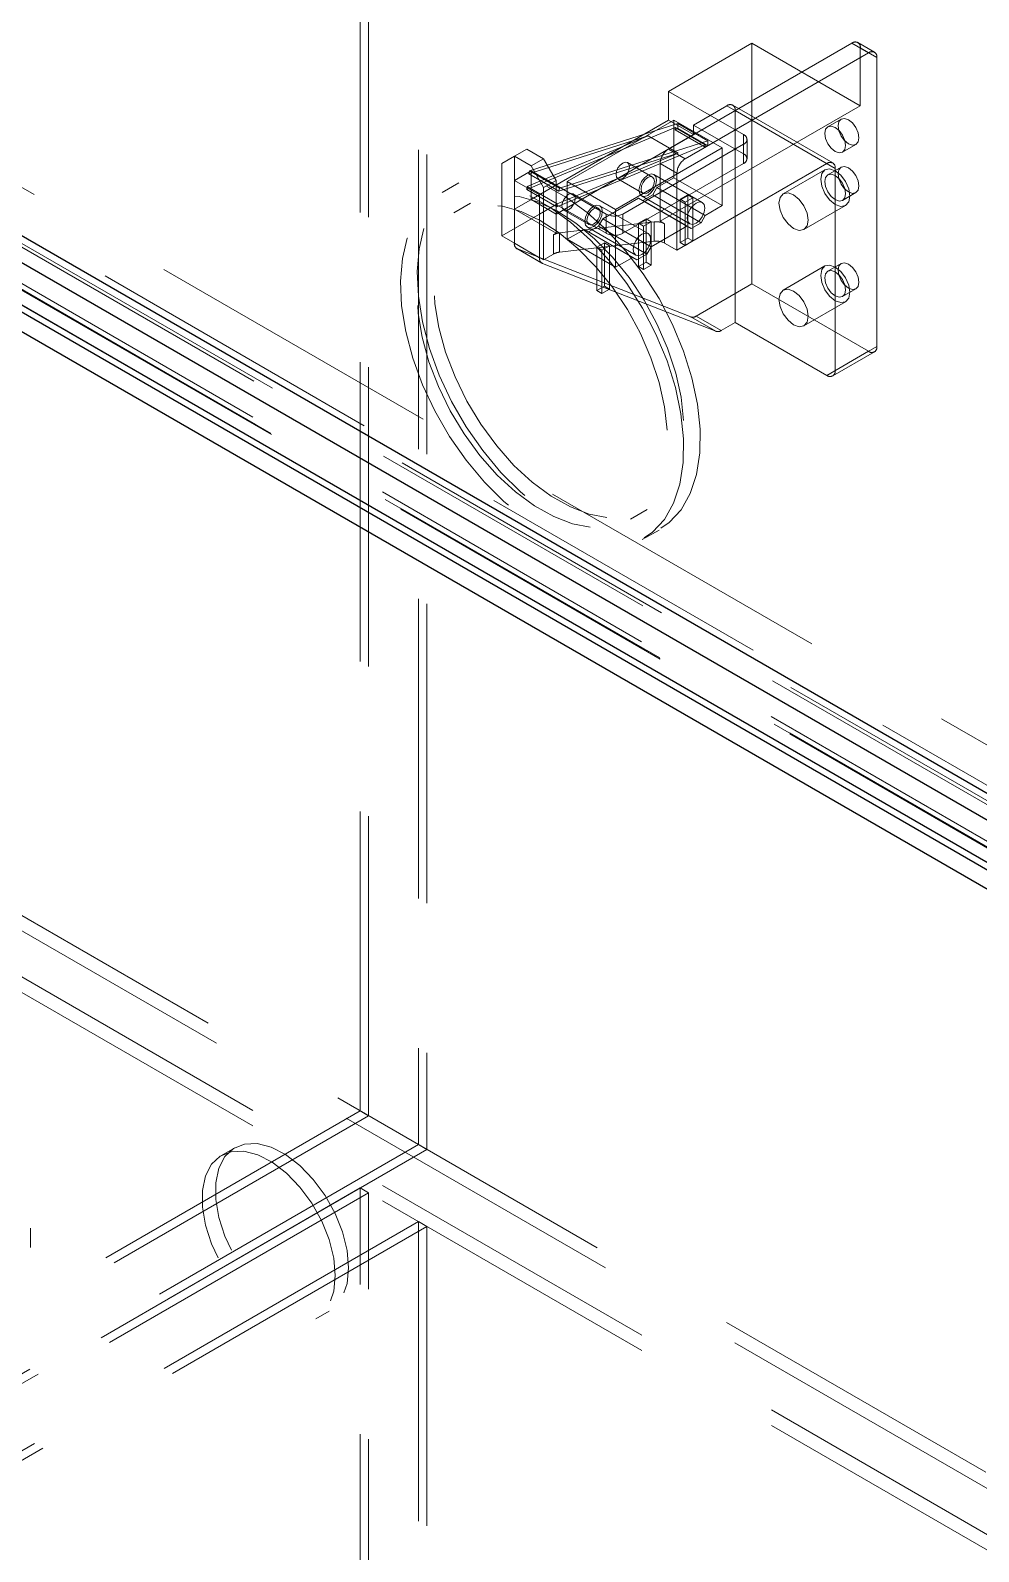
# Model space of a CAD drawing. Header units: millimetres. Extents: x 108 to 5832, y 144 to 4056.
# Drawn here: x 4700.3 to 4780.8, y 2980.5 to 3109.6 of the extents above; entities that cross this region are included whole.
import ezdxf

# ---------------------------------------------------------------- set-up
doc = ezdxf.new("R2010")
doc.units = ezdxf.units.MM
doc.header["$LTSCALE"] = 20
doc.linetypes.add('HIDDEN', pattern=[1.905, 1.27, -0.635])

msp = doc.modelspace()

# ---------------------------------------------------------------- linework, layer by layer
at = {"color": 7, "linetype": 'Continuous', "lineweight": 25}
for p, q in [((4300.95, 3320.01), (5213.12, 2793.43)), ((4300.95, 3316.42), (5213.12, 2789.83)), ((4301.33, 3315.59), (5213.5, 2789.01)), ((4675.12, 3106.29), (4847.65, 3006.69)), ((4847.65, 2998.53), (4675.12, 3098.13))]:
    msp.add_line(p, q, dxfattribs=at)
at = {"color": 1, "linetype": 'HIDDEN', "lineweight": 18}
for p, q in [((5214.25, 2794.08), (4302.79, 3320.25)), ((4302.93, 3320.5), (5214.4, 2794.32)), ((5214.4, 2789.1), (4302.23, 3315.68)), ((4302.79, 3316.66), (5214.25, 2790.49)), ((4302.83, 3316.57), (5214.3, 2790.39)), ((5214.4, 2790.4), (4302.93, 3316.58)), ((4363.46, 3228.55), (5280.16, 2699.35)), ((4364.17, 3226.84), (5280.16, 2698.05)), ((5280.16, 2694.13), (4364.17, 3222.92)), ((5280.16, 2692.82), (4363.46, 3222.02)), ((4728.33, 3017.92), (4728.33, 3140.4)), ((4729.04, 3017.51), (4729.04, 3139.99)), ((4733.28, 3137.54), (4733.28, 3015.06)), ((4733.99, 3137.13), (4733.99, 3014.65)), ((4678.66, 3108.33), (4851.19, 3008.73)), ((4770.05, 3108.48), (4754.49, 3099.49)), ((4761.56, 3108.47), (4754.49, 3104.39)), ((4761.56, 3108.47), (4770.76, 3103.17)), ((4761.56, 3108.47), (4761.56, 3088.06)), ((4771.46, 3107.66), (4770.05, 3108.48)), ((4771.96, 3107.71), (4770.55, 3108.52)), ((4770.76, 3108.07), (4772.17, 3107.25)), ((4770.76, 3103.17), (4770.76, 3108.07)), ((4673.68, 3107.78), (4849.1, 3006.51)), ((4755.91, 3098.68), (4771.46, 3107.66)), ((4772.17, 3107.25), (4772.17, 3082.75)), ((4760.86, 3100.72), (4754.49, 3104.39)), ((4754.49, 3101.94), (4754.49, 3104.39)), ((4770.76, 3103.17), (4753.79, 3093.37)), ((4759.44, 3103.17), (4756.61, 3101.53)), ((4759.44, 3103.17), (4767.93, 3098.27)), ((4768.43, 3098.32), (4759.94, 3103.22)), ((4742.68, 3097.66), (4755.27, 3101.66)), ((4754.49, 3101.94), (4742.83, 3095.21)), ((4745.9, 3096.74), (4754.95, 3101.96)), ((4756.61, 3100.72), (4754.49, 3101.94)), ((4754.95, 3101.96), (4759.05, 3099.6)), ((4754.95, 3101.96), (4754.95, 3097.06)), ((4755.27, 3101.66), (4757.82, 3100.19)), ((4755.27, 3101.66), (4755.27, 3101.25)), ((4756.61, 3100.72), (4756.61, 3101.53)), ((4760.86, 3099.09), (4756.61, 3101.53)), ((4760.15, 3084.79), (4760.15, 3102.76)), ((4768.64, 3097.86), (4760.15, 3102.76)), ((4769.14, 3102.04), (4768.01, 3101.39)), ((4755.06, 3101.32), (4742.46, 3096.06)), ((4742.49, 3096.32), (4752.75, 3100.61)), ((4752.75, 3100.61), (4742.64, 3097.39)), ((4756.61, 3100.72), (4744.95, 3093.98)), ((4755.3, 3099.14), (4752.75, 3100.61)), ((4755.06, 3101.13), (4755.06, 3101.32)), ((4755.06, 3101.32), (4757.6, 3099.85)), ((4755.27, 3101.25), (4755.06, 3101.13)), ((4755.06, 3101.13), (4757.6, 3099.66)), ((4755.27, 3101.25), (4757.82, 3099.78)), ((4760.86, 3099.09), (4760.86, 3100.72)), ((4761.15, 3098.68), (4761.15, 3100.31)), ((4851.19, 3000.57), (4678.66, 3100.17)), ((4742.47, 3099.49), (4741.41, 3098.88)), ((4741.41, 3098.88), (4742.47, 3099.49)), ((4743.89, 3098.68), (4742.47, 3099.49)), ((4757.6, 3099.85), (4745.01, 3094.59)), ((4745.04, 3094.85), (4755.3, 3099.14)), ((4755.3, 3099.14), (4745.18, 3095.92)), ((4745.23, 3096.19), (4757.82, 3100.19)), ((4750, 3094.37), (4759.05, 3099.6)), ((4750.6, 3093.98), (4760.86, 3099.9)), ((4754.49, 3099.49), (4755.91, 3098.68)), ((4757.6, 3099.66), (4757.6, 3099.85)), ((4757.82, 3099.78), (4757.6, 3099.66)), ((4757.82, 3100.19), (4757.82, 3099.78)), ((4759.05, 3099.6), (4759.05, 3094.7)), ((4760.86, 3099.9), (4760.86, 3098.27)), ((4769.26, 3099.23), (4770.39, 3099.88)), ((4741.41, 3098.88), (4740.35, 3098.27)), ((4740.35, 3098.27), (4741.41, 3098.88)), ((4740.35, 3098.27), (4740.35, 3092.15)), ((4741.41, 3098.88), (4742.83, 3098.07)), ((4741.41, 3098.88), (4741.41, 3094.39)), ((4742.83, 3097.66), (4741.41, 3096.84)), ((4742.64, 3097.39), (4742.68, 3097.66)), ((4742.68, 3097.66), (4745.23, 3096.19)), ((4742.83, 3098.07), (4743.89, 3098.68)), ((4743.89, 3096.23), (4742.83, 3098.07)), ((4742.83, 3097.66), (4749.19, 3093.98)), ((4742.83, 3095.21), (4742.83, 3097.66)), ((4743.89, 3098.68), (4744.95, 3096.84)), ((4750.6, 3092.35), (4760.86, 3098.27)), ((4753.13, 3097.12), (4751, 3098.35)), ((4755.2, 3097.45), (4753.79, 3098.27)), ((4753.79, 3093.37), (4753.79, 3098.27)), ((4767.93, 3098.27), (4755.2, 3090.92)), ((4767.76, 3097.74), (4764.22, 3095.7)), ((4769.14, 3097.96), (4768.01, 3097.31)), ((4768.64, 3080.71), (4768.64, 3097.86)), ((4736.68, 3096.63), (4735.27, 3095.81)), ((4743.53, 3095.62), (4741.41, 3096.84)), ((4742.64, 3097.39), (4745.18, 3095.92)), ((4744.95, 3096.84), (4743.89, 3096.23)), ((4744.95, 3096.84), (4744.95, 3092.35)), ((4745.9, 3091.84), (4745.9, 3096.74)), ((4745.9, 3096.74), (4750, 3094.37)), ((4750.2, 3096.96), (4752.33, 3095.74)), ((4757.35, 3094.97), (4753.25, 3097.34)), ((4754.95, 3097.06), (4753.5, 3096.23)), ((4754.95, 3097.06), (4759.05, 3094.7)), ((4755.2, 3090.92), (4755.2, 3097.45)), ((4741.41, 3094.39), (4743.53, 3095.62)), ((4742.46, 3096.06), (4742.49, 3096.32)), ((4742.46, 3096.06), (4745.01, 3094.59)), ((4742.49, 3096.32), (4745.04, 3094.85)), ((4742.83, 3095.21), (4744.95, 3093.98)), ((4743.53, 3095.62), (4743.53, 3093.98)), ((4743.89, 3096.23), (4743.89, 3090.1)), ((4745.18, 3095.92), (4745.23, 3096.19)), ((4748.53, 3094.47), (4746.41, 3095.7)), ((4751.95, 3095.33), (4748.91, 3093.57)), ((4756.05, 3092.96), (4751.95, 3095.33)), ((4752.3, 3095.12), (4751.95, 3095.33)), ((4752.2, 3095.52), (4756.3, 3093.15)), ((4753.15, 3095.61), (4752.3, 3095.12)), ((4756.4, 3092.76), (4752.3, 3095.12)), ((4753.5, 3096.23), (4753.15, 3095.61)), ((4757.25, 3093.25), (4753.15, 3095.61)), ((4757.6, 3093.86), (4753.5, 3096.23)), ((4755.48, 3095.25), (4756.12, 3095.61)), ((4755.48, 3091.57), (4755.48, 3095.25)), ((4755.48, 3095.25), (4755.91, 3095)), ((4755.91, 3095), (4756.54, 3095.37)), ((4756.12, 3095.61), (4756.12, 3091.94)), ((4756.12, 3095.61), (4756.54, 3095.37)), ((4756.54, 3095.37), (4756.54, 3091.7)), ((4769.26, 3095.14), (4770.39, 3095.8)), ((4737.68, 3094.9), (4736.27, 3094.08)), ((4743.53, 3093.98), (4740.35, 3092.15)), ((4744.95, 3092.35), (4741.41, 3094.39)), ((4741.41, 3094.39), (4741.41, 3091.51)), ((4744.95, 3094.8), (4743.53, 3093.98)), ((4743.53, 3090.28), (4743.53, 3093.98)), ((4744.95, 3094.8), (4749.19, 3092.35)), ((4745.01, 3094.59), (4745.04, 3094.85)), ((4745.61, 3094.31), (4747.73, 3093.09)), ((4752.76, 3092.32), (4748.65, 3094.69)), ((4749.19, 3093.98), (4749.19, 3092.35)), ((4750, 3089.47), (4750, 3094.37)), ((4750.6, 3092.35), (4750.6, 3093.98)), ((4755.91, 3091.33), (4755.91, 3095)), ((4757.6, 3093.86), (4757.25, 3093.25)), ((4759.05, 3094.7), (4757.6, 3093.86)), ((4765.97, 3092.67), (4769.51, 3094.71)), ((4745.24, 3092.38), (4753.26, 3093.31)), ((4747.35, 3092.68), (4745.9, 3091.84)), ((4751.45, 3090.31), (4747.35, 3092.68)), ((4747.7, 3092.47), (4747.35, 3092.68)), ((4747.6, 3092.87), (4751.71, 3090.5)), ((4748.55, 3092.96), (4747.7, 3092.47)), ((4751.81, 3090.1), (4747.7, 3092.47)), ((4748.91, 3093.57), (4748.55, 3092.96)), ((4752.65, 3090.59), (4748.55, 3092.96)), ((4753.01, 3091.21), (4748.91, 3093.57)), ((4751.95, 3093.21), (4752.58, 3093.57)), ((4751.95, 3089.53), (4751.95, 3093.21)), ((4751.95, 3093.21), (4752.37, 3092.96)), ((4752.37, 3092.96), (4753.01, 3093.33)), ((4752.37, 3089.29), (4752.37, 3092.96)), ((4752.58, 3093.57), (4752.58, 3089.9)), ((4752.58, 3093.57), (4753.01, 3093.33)), ((4753.01, 3093.33), (4753.01, 3089.65)), ((4756.05, 3092.96), (4753.01, 3091.21)), ((4753.26, 3091.68), (4753.26, 3093.31)), ((4753.79, 3093.37), (4754.16, 3093.15)), ((4754.16, 3093.15), (4754.16, 3091.52)), ((4756.4, 3092.76), (4756.05, 3092.96)), ((4757.25, 3093.25), (4756.4, 3092.76)), ((4740.35, 3092.15), (4743.89, 3090.1)), ((4741.41, 3091.51), (4743.53, 3090.28)), ((4744.73, 3092.23), (4744.95, 3092.35)), ((4744.73, 3090.59), (4744.73, 3092.23)), ((4745.24, 3092.38), (4745.24, 3090.75)), ((4753.26, 3091.68), (4745.24, 3090.75)), ((4745.9, 3091.84), (4750, 3089.47)), ((4748.41, 3091.17), (4749.05, 3091.53)), ((4748.41, 3087.49), (4748.41, 3091.17)), ((4748.41, 3091.17), (4748.84, 3090.92)), ((4748.84, 3090.92), (4749.47, 3091.29)), ((4749.05, 3091.53), (4749.05, 3087.86)), ((4749.05, 3091.53), (4749.47, 3091.29)), ((4749.47, 3091.29), (4749.47, 3087.61)), ((4753.01, 3091.21), (4752.65, 3090.59)), ((4755.2, 3090.92), (4754.16, 3091.52)), ((4756.12, 3091.94), (4755.48, 3091.57)), ((4755.48, 3091.57), (4755.91, 3091.33)), ((4756.54, 3091.7), (4755.91, 3091.33)), ((4756.12, 3091.94), (4756.54, 3091.7)), ((4741.62, 3091.05), (4743.74, 3089.82)), ((4743.79, 3089.8), (4741.66, 3091.03)), ((4756.38, 3085.26), (4741.66, 3091.03)), ((4744.73, 3090.59), (4743.89, 3090.1)), ((4748.84, 3087.25), (4748.84, 3090.92)), ((4751.45, 3090.31), (4750, 3089.47)), ((4751.81, 3090.1), (4751.45, 3090.31)), ((4752.65, 3090.59), (4751.81, 3090.1)), ((4752.58, 3089.9), (4751.95, 3089.53)), ((4752.58, 3089.9), (4753.01, 3089.65)), ((4758.5, 3084.04), (4743.79, 3089.8)), ((4751.95, 3089.53), (4752.37, 3089.29)), ((4753.01, 3089.65), (4752.37, 3089.29)), ((4767.76, 3089.58), (4764.22, 3087.54)), ((4769.14, 3089.8), (4768.01, 3089.14)), ((4749.05, 3087.86), (4748.41, 3087.49)), ((4748.41, 3087.49), (4748.84, 3087.25)), ((4749.47, 3087.61), (4748.84, 3087.25)), ((4749.05, 3087.86), (4749.47, 3087.61)), ((4761.56, 3088.06), (4756.84, 3085.33)), ((4761.56, 3088.06), (4771.46, 3082.35)), ((4769.26, 3086.98), (4770.39, 3087.63)), ((4765.97, 3084.5), (4769.51, 3086.55)), ((4756.38, 3085.26), (4758.5, 3084.04)), ((4758.96, 3084.11), (4756.84, 3085.33)), ((4758.96, 3084.11), (4760.15, 3084.79)), ((4760.15, 3084.79), (4767.93, 3080.3)), ((4771.46, 3082.35), (4767.93, 3080.3)), ((4768.43, 3080.26), (4771.96, 3082.3)), ((4768.64, 3080.71), (4772.17, 3082.75)), ((4751.26, 3068.1), (4752.68, 3068.92)), ((4752.26, 3066.37), (4753.68, 3067.18)), ((4673.74, 2986.4), (4728.33, 3017.92)), ((4728.33, 3017.92), (4729.04, 3017.51)), ((4674.45, 2986), (4729.04, 3017.51)), ((4733.28, 3015.06), (4678.69, 2983.55)), ((4733.99, 3014.65), (4733.28, 3015.06)), ((4733.99, 3014.65), (4679.4, 2983.14)), ((4717.68, 3014.8), (4716.55, 3014.15)), ((4728.33, 3011.38), (4673.74, 2979.87)), ((4728.33, 3011.38), (4729.04, 3010.98)), ((4728.33, 2888.9), (4728.33, 3011.38)), ((4729.04, 3010.98), (4674.45, 2979.46)), ((4729.04, 2888.49), (4729.04, 3010.98)), ((4678.69, 2977.01), (4733.28, 3008.53)), ((4679.4, 2976.61), (4733.99, 3008.12)), ((4700.35, 3006.32), (4700.35, 3007.96)), ((4733.99, 3008.12), (4733.28, 3008.53)), ((4733.28, 3008.53), (4733.28, 2886.05)), ((4733.99, 3008.12), (4733.99, 2885.64)), ((4724.55, 3000.29), (4725.68, 3000.94))]:
    msp.add_line(p, q, dxfattribs=at)
at = {"color": 1, "linetype": 'HIDDEN', "lineweight": 18, "flags": 128}
for points in [[(4770.65, 3100.45), (4770.58, 3100.88), (4770.39, 3101.32), (4770.1, 3101.71), (4769.77, 3101.98), (4769.43, 3102.1), (4769.14, 3102.04), (4768.95, 3101.82), (4768.88, 3101.47), (4768.95, 3101.04), (4769.14, 3100.6), (4769.43, 3100.21), (4769.77, 3099.94), (4770.1, 3099.82), (4770.39, 3099.88), (4770.58, 3100.1), (4770.65, 3100.45)], [(4769.52, 3099.8), (4769.45, 3100.23), (4769.26, 3100.67), (4768.97, 3101.06), (4768.64, 3101.33), (4768.3, 3101.45), (4768.01, 3101.39), (4767.82, 3101.17), (4767.75, 3100.82), (4767.82, 3100.39), (4768.01, 3099.95), (4768.3, 3099.56), (4768.64, 3099.29), (4768.97, 3099.17), (4769.26, 3099.23), (4769.45, 3099.45), (4769.52, 3099.8)], [(4750.04, 3097.33), (4750.08, 3097.6), (4750.2, 3097.89), (4750.39, 3098.13), (4750.6, 3098.31), (4750.82, 3098.38), (4751, 3098.35), (4751.13, 3098.21), (4751.17, 3097.98), (4751.13, 3097.71), (4751, 3097.42), (4750.82, 3097.18), (4750.6, 3097), (4750.39, 3096.93), (4750.2, 3096.96), (4750.08, 3097.1), (4750.04, 3097.33)], [(4769.87, 3095.51), (4769.78, 3096.11), (4769.51, 3096.73), (4769.11, 3097.27), (4768.64, 3097.66), (4768.16, 3097.82), (4767.76, 3097.74), (4767.49, 3097.43), (4767.4, 3096.94), (4767.49, 3096.34), (4767.76, 3095.72), (4768.16, 3095.18), (4768.64, 3094.8), (4769.11, 3094.63), (4769.51, 3094.71), (4769.78, 3095.02), (4769.87, 3095.51)], [(4770.65, 3096.37), (4770.58, 3096.8), (4770.39, 3097.24), (4770.1, 3097.63), (4769.77, 3097.9), (4769.43, 3098.02), (4769.14, 3097.96), (4768.95, 3097.74), (4768.88, 3097.39), (4768.95, 3096.96), (4769.14, 3096.52), (4769.43, 3096.13), (4769.77, 3095.86), (4770.1, 3095.74), (4770.39, 3095.8), (4770.58, 3096.02), (4770.65, 3096.37)], [(4755.77, 3074.92), (4755.54, 3077.05), (4755.07, 3079.28), (4754.36, 3081.54), (4753.41, 3083.8), (4752.27, 3085.99), (4750.94, 3088.08), (4749.46, 3090.03), (4747.86, 3091.78), (4746.17, 3093.3), (4744.43, 3094.57), (4742.67, 3095.54), (4740.94, 3096.21), (4739.27, 3096.56), (4737.7, 3096.58), (4736.25, 3096.26), (4734.96, 3095.63), (4733.86, 3094.68), (4732.98, 3093.44), (4732.32, 3091.94), (4731.91, 3090.21), (4731.75, 3088.29), (4731.84, 3086.21), (4732.19, 3084.02), (4732.79, 3081.77), (4733.62, 3079.51), (4734.66, 3077.28), (4735.9, 3075.13), (4737.31, 3073.1), (4738.86, 3071.25), (4740.51, 3069.61), (4742.23, 3068.21), (4743.98, 3067.09), (4745.73, 3066.26), (4747.43, 3065.75), (4749.06, 3065.57), (4750.58, 3065.72), (4751.94, 3066.2), (4753.14, 3066.99), (4754.14, 3068.08), (4754.91, 3069.46), (4755.45, 3071.07), (4755.73, 3072.91), (4755.77, 3074.92)], [(4757.18, 3075.73), (4756.96, 3077.87), (4756.48, 3080.1), (4755.77, 3082.36), (4754.83, 3084.61), (4753.68, 3086.81), (4752.35, 3088.9), (4750.87, 3090.84), (4749.27, 3092.6), (4747.58, 3094.12), (4745.84, 3095.38), (4744.09, 3096.36), (4742.36, 3097.03), (4740.68, 3097.38), (4739.11, 3097.39), (4737.66, 3097.08), (4736.38, 3096.44), (4735.28, 3095.5), (4734.39, 3094.26), (4733.73, 3092.76), (4733.32, 3091.03), (4733.16, 3089.1), (4733.26, 3087.03), (4733.6, 3084.84), (4734.2, 3082.59), (4735.03, 3080.32), (4736.08, 3078.09), (4737.32, 3075.94), (4738.73, 3073.92), (4740.27, 3072.07), (4741.92, 3070.42), (4743.64, 3069.03), (4745.39, 3067.9), (4747.14, 3067.08), (4748.85, 3066.57), (4750.47, 3066.39), (4751.99, 3066.54), (4753.36, 3067.01), (4754.55, 3067.81), (4755.55, 3068.9), (4756.32, 3070.27), (4756.86, 3071.89), (4757.15, 3073.72), (4757.18, 3075.73)], [(4751.98, 3096), (4752.04, 3096.36), (4752.2, 3096.73), (4752.44, 3097.06), (4752.73, 3097.29), (4753.01, 3097.39), (4753.25, 3097.34), (4753.41, 3097.16), (4753.47, 3096.86), (4753.41, 3096.5), (4753.25, 3096.13), (4753.01, 3095.8), (4752.73, 3095.57), (4752.44, 3095.48), (4752.2, 3095.52), (4752.04, 3095.71), (4751.98, 3096)], [(4753.29, 3096.76), (4753.25, 3096.98), (4753.13, 3097.12), (4752.94, 3097.16), (4752.73, 3097.08), (4752.51, 3096.91), (4752.33, 3096.66), (4752.2, 3096.38), (4752.16, 3096.1), (4752.2, 3095.88), (4752.33, 3095.74), (4752.51, 3095.7), (4752.73, 3095.78), (4752.94, 3095.95), (4753.13, 3096.2), (4753.25, 3096.48), (4753.29, 3096.76)], [(4769.52, 3095.72), (4769.45, 3096.15), (4769.26, 3096.59), (4768.97, 3096.97), (4768.64, 3097.25), (4768.3, 3097.36), (4768.01, 3097.31), (4767.82, 3097.09), (4767.75, 3096.74), (4767.82, 3096.31), (4768.01, 3095.87), (4768.3, 3095.48), (4768.64, 3095.21), (4768.97, 3095.09), (4769.26, 3095.14), (4769.45, 3095.36), (4769.52, 3095.72)], [(4755.77, 3076.46), (4755.56, 3078.44), (4755.1, 3080.5), (4754.41, 3082.6), (4753.51, 3084.68), (4752.41, 3086.69), (4751.14, 3088.59), (4749.73, 3090.34), (4748.22, 3091.89), (4746.63, 3093.2), (4745.01, 3094.25), (4743.39, 3095.01), (4741.82, 3095.46), (4740.32, 3095.6), (4738.94, 3095.41), (4737.7, 3094.91), (4736.64, 3094.1), (4735.78, 3093.01), (4735.14, 3091.66), (4734.74, 3090.07), (4734.57, 3088.3), (4734.66, 3086.38), (4735, 3084.35), (4735.57, 3082.26), (4736.37, 3080.17), (4737.37, 3078.12), (4738.56, 3076.15), (4739.91, 3074.32), (4741.37, 3072.67), (4742.93, 3071.24), (4744.54, 3070.05), (4746.16, 3069.14), (4747.76, 3068.54), (4749.3, 3068.24), (4750.74, 3068.27), (4752.06, 3068.61), (4753.21, 3069.27), (4754.17, 3070.22), (4754.93, 3071.45), (4755.45, 3072.92), (4755.73, 3074.6), (4755.77, 3076.46)], [(4745.44, 3094.68), (4745.49, 3094.95), (4745.61, 3095.23), (4745.79, 3095.48), (4746.01, 3095.66), (4746.22, 3095.73), (4746.41, 3095.7), (4746.53, 3095.55), (4746.57, 3095.33), (4746.53, 3095.05), (4746.41, 3094.77), (4746.22, 3094.52), (4746.01, 3094.35), (4745.79, 3094.27), (4745.61, 3094.31), (4745.49, 3094.45), (4745.44, 3094.68)], [(4766.34, 3093.47), (4766.24, 3094.07), (4765.97, 3094.69), (4765.57, 3095.23), (4765.1, 3095.61), (4764.63, 3095.78), (4764.22, 3095.7), (4763.96, 3095.39), (4763.86, 3094.9), (4763.96, 3094.3), (4764.22, 3093.68), (4764.63, 3093.14), (4765.1, 3092.76), (4765.57, 3092.59), (4765.97, 3092.67), (4766.24, 3092.98), (4766.34, 3093.47)], [(4754.36, 3075.64), (4754.14, 3077.62), (4753.69, 3079.69), (4753, 3081.78), (4752.1, 3083.86), (4751, 3085.88), (4749.73, 3087.78), (4748.32, 3089.52), (4746.8, 3091.07), (4745.21, 3092.39), (4743.59, 3093.43), (4741.98, 3094.19), (4740.4, 3094.65), (4738.91, 3094.78), (4737.52, 3094.6), (4736.29, 3094.09), (4735.23, 3093.29), (4734.37, 3092.19), (4733.73, 3090.84), (4733.32, 3089.26), (4733.16, 3087.48), (4733.25, 3085.56), (4733.58, 3083.53), (4734.16, 3081.45), (4734.96, 3079.35), (4735.96, 3077.3), (4737.15, 3075.34), (4738.49, 3073.51), (4739.96, 3071.85), (4741.51, 3070.42), (4743.12, 3069.23), (4744.75, 3068.33), (4746.35, 3067.72), (4747.89, 3067.42), (4749.33, 3067.45), (4750.64, 3067.8), (4751.8, 3068.45), (4752.76, 3069.41), (4753.51, 3070.63), (4754.04, 3072.1), (4754.32, 3073.79), (4754.36, 3075.64)], [(4747.39, 3093.35), (4747.44, 3093.71), (4747.6, 3094.08), (4747.85, 3094.41), (4748.13, 3094.64), (4748.41, 3094.73), (4748.65, 3094.69), (4748.82, 3094.5), (4748.87, 3094.21), (4748.82, 3093.85), (4748.65, 3093.47), (4748.41, 3093.15), (4748.13, 3092.92), (4747.85, 3092.82), (4747.6, 3092.87), (4747.44, 3093.05), (4747.39, 3093.35)], [(4748.69, 3094.1), (4748.65, 3094.33), (4748.53, 3094.47), (4748.35, 3094.51), (4748.13, 3094.43), (4747.91, 3094.26), (4747.73, 3094.01), (4747.61, 3093.73), (4747.56, 3093.45), (4747.61, 3093.23), (4747.73, 3093.09), (4747.91, 3093.05), (4748.13, 3093.12), (4748.35, 3093.3), (4748.53, 3093.55), (4748.65, 3093.83), (4748.69, 3094.1)], [(4756.08, 3093.64), (4756.14, 3094), (4756.3, 3094.37), (4756.54, 3094.69), (4756.83, 3094.92), (4757.11, 3095.02), (4757.35, 3094.97), (4757.51, 3094.79), (4757.57, 3094.49), (4757.51, 3094.13), (4757.35, 3093.76), (4757.11, 3093.44), (4756.83, 3093.21), (4756.54, 3093.11), (4756.3, 3093.15), (4756.14, 3093.34), (4756.08, 3093.64)], [(4751.49, 3090.98), (4751.54, 3091.34), (4751.71, 3091.71), (4751.95, 3092.04), (4752.23, 3092.27), (4752.51, 3092.37), (4752.76, 3092.32), (4752.92, 3092.13), (4752.97, 3091.84), (4752.92, 3091.48), (4752.76, 3091.11), (4752.51, 3090.78), (4752.23, 3090.55), (4751.95, 3090.45), (4751.71, 3090.5), (4751.54, 3090.69), (4751.49, 3090.98)], [(4769.87, 3087.35), (4769.78, 3087.95), (4769.51, 3088.57), (4769.11, 3089.11), (4768.64, 3089.49), (4768.16, 3089.65), (4767.76, 3089.58), (4767.49, 3089.27), (4767.4, 3088.78), (4767.49, 3088.17), (4767.76, 3087.56), (4768.16, 3087.01), (4768.64, 3086.63), (4769.11, 3086.47), (4769.51, 3086.55), (4769.78, 3086.85), (4769.87, 3087.35)], [(4769.52, 3087.55), (4769.45, 3087.98), (4769.26, 3088.42), (4768.97, 3088.81), (4768.64, 3089.08), (4768.3, 3089.2), (4768.01, 3089.14), (4767.82, 3088.92), (4767.75, 3088.57), (4767.82, 3088.14), (4768.01, 3087.7), (4768.3, 3087.31), (4768.64, 3087.04), (4768.97, 3086.92), (4769.26, 3086.98), (4769.45, 3087.2), (4769.52, 3087.55)], [(4770.65, 3088.2), (4770.58, 3088.63), (4770.39, 3089.08), (4770.1, 3089.46), (4769.77, 3089.74), (4769.43, 3089.85), (4769.14, 3089.8), (4768.95, 3089.58), (4768.88, 3089.22), (4768.95, 3088.8), (4769.14, 3088.35), (4769.43, 3087.97), (4769.77, 3087.69), (4770.1, 3087.58), (4770.39, 3087.63), (4770.58, 3087.85), (4770.65, 3088.2)], [(4766.34, 3085.31), (4766.24, 3085.91), (4765.97, 3086.53), (4765.57, 3087.07), (4765.1, 3087.45), (4764.63, 3087.61), (4764.22, 3087.54), (4763.96, 3087.23), (4763.86, 3086.73), (4763.96, 3086.13), (4764.22, 3085.51), (4764.63, 3084.97), (4765.1, 3084.59), (4765.57, 3084.43), (4765.97, 3084.5), (4766.24, 3084.81), (4766.34, 3085.31)], [(4727.34, 3004.61), (4727.21, 3006.09), (4726.82, 3007.65), (4726.19, 3009.23), (4725.35, 3010.74), (4724.33, 3012.11), (4723.2, 3013.29), (4721.99, 3014.22), (4720.77, 3014.85), (4719.59, 3015.15), (4718.51, 3015.11), (4717.58, 3014.74), (4716.84, 3014.04), (4716.32, 3013.05), (4716.06, 3011.83), (4716.06, 3010.41), (4716.32, 3008.88), (4716.84, 3007.3), (4717.58, 3005.75), (4718.51, 3004.3), (4719.59, 3003.01), (4720.77, 3001.95), (4721.99, 3001.17), (4723.2, 3000.7), (4724.33, 3000.57), (4725.35, 3000.78), (4726.19, 3001.32), (4726.82, 3002.17), (4727.21, 3003.28), (4727.34, 3004.61)], [(4726.21, 3003.95), (4726.08, 3005.43), (4725.69, 3007), (4725.06, 3008.57), (4724.21, 3010.08), (4723.2, 3011.46), (4722.07, 3012.64), (4720.86, 3013.57), (4719.64, 3014.19), (4718.46, 3014.5), (4717.38, 3014.46), (4716.45, 3014.08), (4715.7, 3013.39), (4715.19, 3012.4), (4714.93, 3011.17), (4714.93, 3009.76), (4715.19, 3008.23), (4715.7, 3006.65), (4716.45, 3005.1), (4717.38, 3003.65), (4718.46, 3002.36), (4719.64, 3001.3), (4720.86, 3000.52), (4722.07, 3000.05), (4723.2, 2999.92), (4724.21, 3000.13), (4725.06, 3000.67), (4725.69, 3001.51), (4726.08, 3002.63), (4726.21, 3003.95)]]:
    msp.add_lwpolyline(points, dxfattribs=at)
at = {"color": 1, "linetype": 'HIDDEN', "lineweight": 18}
for centre, radius, start, end in [((4770.33, 3108.14), 0.437, 350.7883, 129.198), ((4771.74, 3107.32), 0.437, 350.7883, 129.198), ((4759.72, 3102.83), 0.437, 350.7887, 129.2094), ((4760.7, 3100.31), 0.437, 290.7756, 69.2185), ((4755.32, 3098.2), 1.54, 122.6093, 177.3917), ((4760.7, 3098.68), 0.437, 290.7756, 69.2185), ((4756.74, 3097.38), 1.54, 122.6093, 177.3917), ((4768.2, 3097.93), 0.437, 350.7887, 129.2094), ((4749.9, 3095.35), 1.54, 242.6089, 297.394), ((4753.46, 3091.81), 1.52, 62.5003, 97.6723), ((4741.88, 3091.45), 0.477, 173.1108, 242.4286), ((4745.38, 3091.05), 1.34, 95.6562, 118.6786), ((4749.9, 3093.71), 1.54, 242.6089, 297.394), ((4753.46, 3090.17), 1.52, 62.5003, 97.6723), ((4744.01, 3090.22), 0.477, 173.1108, 242.4286), ((4745.38, 3089.42), 1.34, 95.6562, 118.6786), ((4756.54, 3085.77), 0.535, 253.4376, 304.3949), ((4758.66, 3084.55), 0.535, 253.4376, 304.3949), ((4771.74, 3082.68), 0.437, 230.8038, 9.2188), ((4768.2, 3080.64), 0.437, 230.8038, 9.2188)]:
    msp.add_arc(centre, radius, start, end, dxfattribs=at)

doc.saveas('drawing.dxf')
